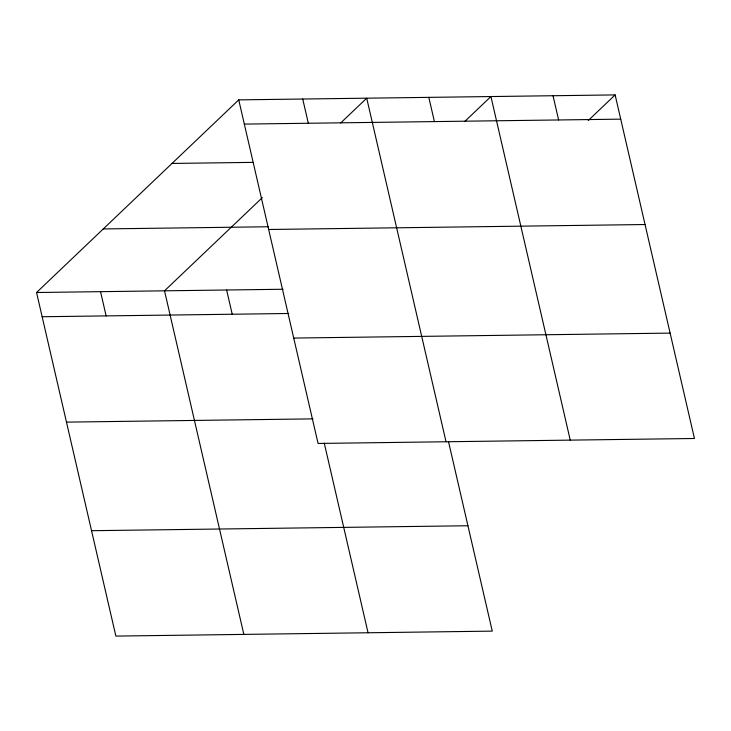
<?xml version="1.0" encoding="UTF-8"?>
<svg xmlns="http://www.w3.org/2000/svg" width="731" height="731" viewBox="0 0 731 731"><rect width="100%" height="100%" fill="white"/><g stroke="black" fill="none" stroke-linecap="round" stroke-linejoin="round"><path stroke-width="1.1" d="M448.487 441.542L492.265 631.127L115.873 636.089L36.55 292.51L238.735 99.873L615.127 94.911L694.45 438.49L318.058 443.452L238.735 99.873M262.347 197.626L164.521 290.819L243.843 634.407M340.673 122.991L366.715 98.182L446.029 441.762M464.879 121.355L490.921 96.547L570.244 440.126M588.272 120.496L615.127 94.911M244.337 124.096L620.72 119.144M172.013 163.442L252.844 162.373M103.272 228.94L268.505 226.756M268.661 229.488L645.053 224.527M36.55 292.51L283.089 289.257M42.142 316.742L288.681 313.489M293.734 338.069L670.117 333.108M66.475 422.125L313.005 418.872M91.539 530.706L467.931 525.744M553.02 95.724L558.621 119.957M428.814 97.369L434.406 121.593M302.725 99.023L308.318 123.256M324.281 443.178L368.049 632.763M226.628 290.006L232.22 314.239M100.54 291.669L106.132 315.893"/></g></svg>
